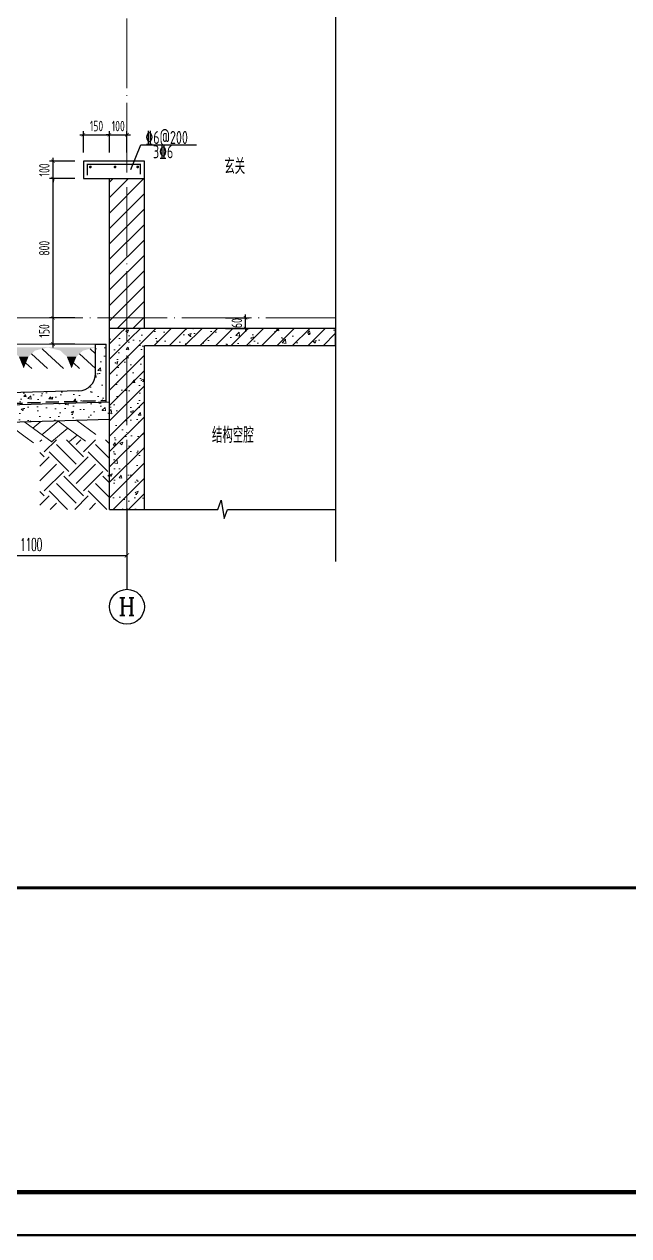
# Model space of a CAD drawing. Extents: x 826826 to 1642106, y -156213 to 399140.
# Drawn here: x 1607110 to 1610583, y 282493 to 289454 of the extents above; entities that cross this region are included whole.
import ezdxf
from ezdxf.enums import TextEntityAlignment as Align

# ---------------------------------------------------------------- set-up
doc = ezdxf.new("R2010")
doc.units = 0
doc.header["$LTSCALE"] = 1000
doc.linetypes.add('DASH', pattern=[0.35, 0.25, -0.1])
doc.linetypes.add('DOTE', pattern=[2.42, 2, -0.2, 0.02, -0.2])
doc.layers.get('0').update_dxf_attribs({"linetype": 'CONTINUOUS'})
doc.layers.get('DEFPOINTS').update_dxf_attribs({"linetype": 'CONTINUOUS'})
for name, color, linetype in [('AXIS', 3, 'CONTINUOUS'), ('AXIS_TEXT', 4, 'CONTINUOUS'), ('COLUMN', 4, 'CONTINUOUS'), ('DIM', 2, 'CONTINUOUS'), ('DIM_SYMB', 3, 'CONTINUOUS'), ('PUB_TEXT', 2, 'CONTINUOUS'), ('REIN', 6, 'CONTINUOUS'), ('S-引出线', 40, 'CONTINUOUS'), ('TEXT', 2, 'CONTINUOUS'), ('WALL', 5, 'CONTINUOUS'), ('yichutu', 7, 'CONTINUOUS')]:
    doc.layers.add(name, color=color, linetype=linetype)
for name, color, linetype, lineweight in [('DOTE', 251, 'DOTE', 9), ('PUB_HATCH', 8, 'CONTINUOUS', 9), ('图框', 9, 'CONTINUOUS', 18), ('填充', 251, 'CONTINUOUS', 5), ('立面-中轮廓线', 213, 'CONTINUOUS', 35), ('粉刷', 251, 'CONTINUOUS', 9)]:
    doc.layers.add(name, color=color, linetype=linetype, lineweight=lineweight)
doc.styles.add('_TCH_AXIS', font='COMPLEX', dxfattribs={"bigfont": 'GBCBIG'})
doc.styles.add('_TCH_DIM_T3', font='SIMPLEX.shx', dxfattribs={"width": 0.494118, "bigfont": 'GBCBIG.shx'})
doc.styles.add('COMPLEX', font='COMPLEX')
doc.styles.add('TSSD_DIMENSION', font='Tssdeng.shx', dxfattribs={"width": 0.7, "bigfont": 'tssdchn.shx'})
doc.styles.add('TSSD_REIN', font='tssdeng.shx', dxfattribs={"width": 0.7, "height": 300, "bigfont": 'tssdchn.shx'})
doc.styles.add('w', font='tssdeng.shx', dxfattribs={"width": 0.8, "bigfont": 'tssdchn.shx'})
doc.dimstyles.new('_TCH_ARCH&&25', dxfattribs={"dimtxt": 74.375, "dimasz": 25, "dimexe": 62.5, "dimexo": 75, "dimgap": 25, "dimtad": 1, "dimdec": 0, "dimzin": 0, "dimdsep": 46, "dimtxsty": '_TCH_DIM_T3', "dimblk": 'ARCHTICK', "dimcen": 0.09, "dimclrt": 7, "dimazin": 0, "dimtfac": 1, "dimtdec": 0, "dimtix": 1, "dimtmove": 2, "dimatfit": 3, "dimldrblk": 'ARCHTICK', "dimfxl": 0, "dimtolj": 1, "dimtzin": 0, "dimarcsym": 0})
doc.dimstyles.new('TSSD_20_20', dxfattribs={"dimtxt": 60, "dimasz": 20, "dimexe": 20, "dimexo": 50, "dimgap": 20, "dimtad": 1, "dimdec": 0, "dimzin": 0, "dimdsep": 46, "dimtxsty": 'TSSD_DIMENSION', "dimblk": 'ARCHTICK', "dimblk1": 'ARCHTICK', "dimblk2": 'ARCHTICK', "dimcen": 0, "dimdle": 20, "dimclrt": 7, "dimadec": 0, "dimazin": 0, "dimtfac": 1, "dimtdec": 0, "dimtix": 1, "dimtmove": 2, "dimatfit": 3, "dimfxl": 0, "dimtolj": 1, "dimtzin": 0, "dimarcsym": 0})
pattern_1 = [(50, (28072.99, 249033.25), (143.452037, -12.550427), [15, -165]), (355, (28072.99, 249033.25), (-27.750267, 150.438427), [12, -132]), (100.4514, (28084.94, 249032.2), (115.701876, 137.88791), [12.74804, -140.22842]), (46.1842, (28072.99, 249073.25), (213.44821, -33.1038), [22.5, -247.5]), (96.6356, (28090.77, 249070.5), (186.93254, 194.82357), [19.12206, -210.3426]), (351.1842, (28072.99, 249073.25), (186.93239, 194.82372), [18, -198]), (21, (28092.99, 249063.25), (119.38141, -80.52378), [15, -165]), (326, (28092.99, 249063.25), (48.663066, 145.03001), [12, -132]), (71.4514, (28102.93, 249056.54), (168.044526, 64.5061), [12.74804, -140.22842]), (37.5, (28072.986, 249033.25), (2.431971, 66.578771), [0, -130.4, 0, -134, 0, -132.5]), (7.5, (28072.986, 249033.25), (52.613907, 78.882342), [0, -76.4, 0, -127.4, 0, -50.5]), (327.5, (28028.386, 249033.25), (106.764487, -4.510974), [0, -50, 0, -156, 0, -207]), (317.5, (28008.39, 249033.25), (116.637234, 20.020996), [0, -65, 0, -103.6, 0, -147])]
pattern_2 = [(45, (689015.794, 456209.414), (-44.194174, 44.194174), []), (50, (689015.8, 456209.41), (179.315046, -15.688034), [18.75, -206.25]), (355, (689015.8, 456209.41), (-34.687833, 188.048033), [15, -165]), (100.4514, (689030.74, 456208.1), (144.627345, 172.359886), [15.935047, -175.285528]), (46.1842, (689015.8, 456259.41), (266.81026, -41.379754), [28.125, -309.375]), (96.6356, (689038.03, 456255.97), (233.66568, 243.52947), [23.90257, -262.92825]), (351.1842, (689015.8, 456259.41), (233.66549, 243.52965), [22.5, -247.5]), (21, (689040.8, 456246.91), (149.226763, -100.654723), [18.75, -206.25]), (326, (689040.8, 456246.91), (60.828833, 181.28751), [15, -165]), (71.4514, (689053.23, 456238.53), (210.055657, 80.632624), [15.935047, -175.285528]), (37.5, (689015.794, 456209.414), (3.039964, 83.2234635), [0, -163, 0, -167.5, 0, -165.625]), (7.5, (689015.79, 456209.41), (65.767384, 98.602928), [0, -95.5, 0, -159.25, 0, -63.125]), (327.5, (688960.044, 456209.414), (133.455609, -5.638718), [0, -62.5, 0, -195, 0, -258.75]), (317.5, (688935.04, 456209.41), (145.796542, 25.026246), [0, -81.25, 0, -129.5, 0, -183.75])]

# ---------------------------------------------------------------- blocks, each defined once
blk = doc.blocks.new('$LinePat$素土夯实')
at = {"color": 0}
for p, q in [((0, -210), (210, 0)), ((120, -300), (420, 0)), ((420, 0), (608, -188)), ((495, -300), (795, 0)), ((615, 0), (705, -90)), ((315, -105), (502, -293)), ((210, -210), (300, -300)), ((705, -300), (795, -210))]:
    blk.add_line(p, q, dxfattribs=at)
blk = doc.blocks.new('$LinePat$自然土壤')
at = {"color": 0}
for p, q in [((0, -90), (71, -19)), ((0, -300), (211, -89)), ((420, -300), (630, -90)), ((210, -300), (286, -224))]:
    blk.add_line(p, q, dxfattribs=at)
for points in [[(0, 0), (630, 0), (168, -45), (462, -45)], [(168, -45), (462, -45), (252, -132), (378, -132)], [(252, -132), (378, -132), (315, -300)]]:
    blk.add_solid(points, dxfattribs=at)
blk = doc.blocks.new('sanshui')
at = {"layer": '粉刷'}
h = blk.add_hatch(dxfattribs=at)
h.set_pattern_fill('混凝土', color=256, scale=20)
h.set_pattern_definition(pattern_1)
edge = h.paths.add_edge_path()
edge.add_line((346317.8, 427329.6), (346257.8, 427329.6))
edge.add_line((346257.8, 427329.6), (346257.8, 427160.3))
edge.add_arc((346157.8, 427160.3), 100, 271.71836, 360, ccw=False)
edge.add_line((346160.8, 427060.3), (345137.8, 427029.6))
edge.add_line((345137.8, 427029.6), (345137.8, 426969.6))
edge.add_line((345137.8, 426969.6), (346317.8, 427005))
edge.add_line((346317.8, 427005), (346317.8, 427329.6))
h = blk.add_hatch(dxfattribs=at)
h.set_pattern_fill('混凝土', color=256, scale=20)
h.set_pattern_definition(pattern_1)
h.paths.add_polyline_path([(346337.8, 426895.6), (346337.8, 426995.6), (345037.8, 426956.6), (345037.8, 426856.6)])
at = {"layer": 'COLUMN'}
for p, q in [((346257.8, 427329.6), (346317.8, 427329.6)), ((346257.8, 427160.3), (346257.8, 427329.6)), ((346317.8, 426995), (346317.8, 427329.6)), ((346160.8, 427060.3), (345137.8, 427029.6)), ((345137.8, 426959.6), (345137.8, 427029.6)), ((346338.1, 426995.6), (345037.8, 426956.6)), ((345037.8, 426856.6), (345037.8, 426956.6)), ((346338.1, 426895.6), (345037.8, 426856.6))]:
    blk.add_line(p, q, dxfattribs=at)
blk.add_arc((346157.8, 427160.3), 100, 271.71836, 0, dxfattribs=at)
at = {"layer": '立面-中轮廓线', "linetype": 'DASH', "ltscale": 0.3}
blk.add_lwpolyline([(345027.8, 426856.6), (345027.8, 426966.3), (346317.8, 427005)], dxfattribs=at)
at = {"layer": '粉刷'}
blk.add_line((344881.5, 427329.6), (346257.8, 427329.6), dxfattribs=at)
at = {"layer": '粉刷', "yscale": 0.4, "zscale": 0.4}
for name, p, xscale, rotation in [('$LinePat$自然土壤', (345156.8, 427309.6), -0.4369306507241237, 359.9999999999903), ('$LinePat$自然土壤', (345432, 427309.6), -0.4369306507241237, 359.9999999999903), ('$LinePat$自然土壤', (345707.3, 427309.6), -0.4369306507241237, 359.9999999999903), ('$LinePat$自然土壤', (345982.6, 427309.6), -0.4369306507241237, 359.9999999999903), ('$LinePat$自然土壤', (346257.8, 427309.6), -0.4369306507241237, 359.9999999999903), ('$LinePat$素土夯实', (345851.2, 426881), -0.5117605352322558, 1.718358001643932), ('$LinePat$素土夯实', (346257.8, 426893.2), -0.5117605352322558, 1.718358001643932), ('$LinePat$素土夯实', (345444.5, 426868.8), -0.5117605352322558, 1.718358001643932)]:
    blk.add_blockref(name, p, dxfattribs=dict(at, xscale=xscale, rotation=rotation))
blk = doc.blocks.new('GFDDDDRG')
at = {"layer": '图框'}
blk.add_lwpolyline([(923310, -107437), (923310, -159999), (893610, -159999), (893610, -107437)], close=True, dxfattribs=at)
blk.add_lwpolyline([(923310, -107437), (923310, -159999), (893610, -159999), (893610, -107437)], close=True, dxfattribs=at)
at = {"layer": '图框', "const_width": 50}
blk.add_lwpolyline([(894110, -159499), (922810, -159499), (922810, -108687), (894110, -108687)], close=True, dxfattribs=at)
at = {"layer": '图框', "const_width": 35}
blk.add_lwpolyline([(894110, -156002), (922810, -156002)], dxfattribs=at)
blk = doc.blocks.new('yct-1051-594-26275-14850-25-1002.0')
at = {"layer": 'yichutu', "color": 7}
blk.add_lwpolyline([(0, 0), (0, 14850), (26275, 14850), (26275, 0)], close=True, dxfattribs=at)
blk = doc.blocks.new('_ArchTick')
at = {"color": 0, "linetype": 'ByBlock', "const_width": 0.15}
blk.add_lwpolyline([(-0.5, -0.5), (0.5, 0.5)], dxfattribs=at)
blk = doc.blocks.new('*D1252')
at = {"layer": 'DEFPOINTS', "color": 0}
for p in [(1608215.5, 287766.4), (1608381.5, 287766.4), (1608215.5, 287706.4)]:
    blk.add_point(p, dxfattribs=at)
at = {"layer": 'DIM', "color": 0, "lineweight": -2}
for p, q in [((1608265.5, 287766.4), (1608401.5, 287766.4)), ((1608381.5, 287766.4), (1608381.5, 287786.4)), ((1608381.5, 287706.4), (1608381.5, 287766.4)), ((1608265.5, 287706.4), (1608401.5, 287706.4)), ((1608381.5, 287706.4), (1608381.5, 287686.4))]:
    blk.add_line(p, q, dxfattribs=at)
at = {"layer": 'DIM', "color": 0, "lineweight": -2, "xscale": 20, "yscale": 20, "zscale": 20}
for p, rotation in [((1608381.5, 287766.4), 270), ((1608381.5, 287706.4), 90)]:
    blk.add_blockref('_ArchTick', p, dxfattribs=dict(at, rotation=rotation))
at = {"layer": 'DIM', "color": 7, "insert": (1608331.5, 287736.4), "char_height": 60, "attachment_point": 5, "rotation": 90, "style": 'TSSD_DIMENSION'}
blk.add_mtext('\\A1;60', dxfattribs=at)
blk = doc.blocks.new('*D1253')
at = {"layer": 'AXIS', "color": 0, "lineweight": -2}
for p, q in [((1606600.3, 286591.4), (1606600.3, 286339.8)), ((1607700.3, 286591.4), (1607700.3, 286339.8)), ((1606600.3, 286402.3), (1607700.3, 286402.3))]:
    blk.add_line(p, q, dxfattribs=at)
at = {"layer": 'DEFPOINTS', "color": 0}
for p in [(1606600.3, 286666.4), (1607700.3, 286666.4), (1607700.3, 286402.3)]:
    blk.add_point(p, dxfattribs=at)
at = {"layer": 'AXIS', "color": 0, "lineweight": -2, "xscale": 25, "yscale": 25, "zscale": 25, "rotation": 180}
blk.add_blockref('_ArchTick', (1606600.3, 286402.3), dxfattribs=at)
at = {"layer": 'AXIS', "color": 0, "lineweight": -2, "xscale": 25, "yscale": 25, "zscale": 25}
blk.add_blockref('_ArchTick', (1607700.3, 286402.3), dxfattribs=at)
at = {"layer": 'AXIS', "color": 7, "insert": (1607150.3, 286464.5), "char_height": 74.38, "attachment_point": 5, "style": '_TCH_DIM_T3'}
blk.add_mtext('\\A1;1100', dxfattribs=at)
blk = doc.blocks.new('*D1473')
at = {"layer": 'DEFPOINTS', "color": 0}
for p in [(1607600.3, 288818.7), (1607450.3, 288666.4), (1607600.3, 288666.4)]:
    blk.add_point(p, dxfattribs=at)
at = {"layer": 'DIM', "color": 0, "lineweight": -2}
for p, q in [((1607430.3, 288818.7), (1607620.3, 288818.7)), ((1607450.3, 288716.4), (1607450.3, 288838.7)), ((1607600.3, 288716.4), (1607600.3, 288838.7))]:
    blk.add_line(p, q, dxfattribs=at)
at = {"layer": 'DIM', "color": 0, "lineweight": -2, "xscale": 20, "yscale": 20, "zscale": 20, "rotation": 180}
blk.add_blockref('_ArchTick', (1607450.3, 288818.7), dxfattribs=at)
at = {"layer": 'DIM', "color": 0, "lineweight": -2, "xscale": 20, "yscale": 20, "zscale": 20}
blk.add_blockref('_ArchTick', (1607600.3, 288818.7), dxfattribs=at)
at = {"layer": 'DIM', "color": 7, "insert": (1607525.3, 288868.7), "char_height": 60, "attachment_point": 5, "style": 'TSSD_DIMENSION'}
blk.add_mtext('\\A1;150', dxfattribs=at)
blk = doc.blocks.new('*D1474')
at = {"layer": 'DEFPOINTS', "color": 0}
for p in [(1607700.3, 288818.7), (1607600.3, 288666.4), (1607700.3, 288666.4)]:
    blk.add_point(p, dxfattribs=at)
at = {"layer": 'DIM', "color": 0, "lineweight": -2}
for p, q in [((1607600.3, 288818.7), (1607580.3, 288818.7)), ((1607600.3, 288716.4), (1607600.3, 288838.7)), ((1607600.3, 288818.7), (1607700.3, 288818.7)), ((1607700.3, 288716.4), (1607700.3, 288838.7)), ((1607700.3, 288818.7), (1607720.3, 288818.7))]:
    blk.add_line(p, q, dxfattribs=at)
at = {"layer": 'DIM', "color": 0, "lineweight": -2, "xscale": 20, "yscale": 20, "zscale": 20}
blk.add_blockref('_ArchTick', (1607600.3, 288818.7), dxfattribs=at)
at = {"layer": 'DIM', "color": 0, "lineweight": -2, "xscale": 20, "yscale": 20, "zscale": 20, "rotation": 180}
blk.add_blockref('_ArchTick', (1607700.3, 288818.7), dxfattribs=at)
at = {"layer": 'DIM', "color": 7, "insert": (1607650.3, 288868.7), "char_height": 60, "attachment_point": 5, "style": 'TSSD_DIMENSION'}
blk.add_mtext('\\A1;100', dxfattribs=at)
blk = doc.blocks.new('*D1475')
at = {"layer": 'DEFPOINTS', "color": 0}
for p in [(1607275.7, 288666.4), (1607450.3, 288666.4), (1607450.3, 288566.4)]:
    blk.add_point(p, dxfattribs=at)
at = {"layer": 'DIM', "color": 0, "lineweight": -2}
for p, q in [((1607400.3, 288666.4), (1607255.7, 288666.4)), ((1607275.7, 288666.4), (1607275.7, 288686.4)), ((1607275.7, 288566.4), (1607275.7, 288666.4)), ((1607400.3, 288566.4), (1607255.7, 288566.4)), ((1607275.7, 288566.4), (1607275.7, 288546.4))]:
    blk.add_line(p, q, dxfattribs=at)
at = {"layer": 'DIM', "color": 0, "lineweight": -2, "xscale": 20, "yscale": 20, "zscale": 20}
for p, rotation in [((1607275.7, 288666.4), 270), ((1607275.7, 288566.4), 90)]:
    blk.add_blockref('_ArchTick', p, dxfattribs=dict(at, rotation=rotation))
at = {"layer": 'DIM', "color": 7, "insert": (1607225.7, 288616.4), "char_height": 60, "attachment_point": 5, "rotation": 90, "style": 'TSSD_DIMENSION'}
blk.add_mtext('\\A1;100', dxfattribs=at)
blk = doc.blocks.new('*D1476')
at = {"layer": 'DEFPOINTS', "color": 0}
for p in [(1607275.7, 288566.4), (1607450.3, 288566.4), (1607450.3, 287766.4)]:
    blk.add_point(p, dxfattribs=at)
at = {"layer": 'DIM', "color": 0, "lineweight": -2}
for p, q in [((1607275.7, 287746.4), (1607275.7, 288586.4)), ((1607400.3, 288566.4), (1607255.7, 288566.4)), ((1607400.3, 287766.4), (1607255.7, 287766.4))]:
    blk.add_line(p, q, dxfattribs=at)
at = {"layer": 'DIM', "color": 0, "lineweight": -2, "xscale": 20, "yscale": 20, "zscale": 20}
for p, rotation in [((1607275.7, 288566.4), 90), ((1607275.7, 287766.4), 270)]:
    blk.add_blockref('_ArchTick', p, dxfattribs=dict(at, rotation=rotation))
at = {"layer": 'DIM', "color": 7, "insert": (1607225.7, 288166.4), "char_height": 60, "attachment_point": 5, "rotation": 90, "style": 'TSSD_DIMENSION'}
blk.add_mtext('\\A1;800', dxfattribs=at)
blk = doc.blocks.new('*D1477')
at = {"layer": 'DEFPOINTS', "color": 0}
for p in [(1607275.7, 287766.4), (1607450.3, 287766.4), (1607450.3, 287616.4)]:
    blk.add_point(p, dxfattribs=at)
at = {"layer": 'DIM', "color": 0, "lineweight": -2}
for p, q in [((1607400.3, 287766.4), (1607255.7, 287766.4)), ((1607275.7, 287596.4), (1607275.7, 287786.4)), ((1607400.3, 287616.4), (1607255.7, 287616.4))]:
    blk.add_line(p, q, dxfattribs=at)
at = {"layer": 'DIM', "color": 0, "lineweight": -2, "xscale": 20, "yscale": 20, "zscale": 20}
for p, rotation in [((1607275.7, 287766.4), 90), ((1607275.7, 287616.4), 270)]:
    blk.add_blockref('_ArchTick', p, dxfattribs=dict(at, rotation=rotation))
at = {"layer": 'DIM', "color": 7, "insert": (1607225.7, 287691.4), "char_height": 60, "attachment_point": 5, "rotation": 90, "style": 'TSSD_DIMENSION'}
blk.add_mtext('\\A1;150', dxfattribs=at)
blk = doc.blocks.new('_AXISO')
blk.add_circle((0, 0), 0.5)
at = {"layer": 'AXIS_TEXT', "style": 'COMPLEX', "width": 1.041667}
blk.add_attdef('A', text='', height=0.56, dxfattribs=at).set_placement((-0.25, -0.28), (0.25, -0.28), align=Align.FIT)
blk = doc.blocks.new('20210809.04044932')
at = {"layer": 'REIN', "const_width": 9}
blk.add_lwpolyline([(87154.5, 66580.9), (87154.5, 66644.7), (87458.5, 66644.7), (87458.5, 66586.8)], dxfattribs=at)
at = {"layer": 'REIN', "const_width": 8}
for points in [[(87168, 66629.7, 1), (87176, 66629.7, 1)], [(87309.6, 66629.7, 1), (87317.6, 66629.7, 1)], [(87439.5, 66629.7, 1), (87447.5, 66629.7, 1)]]:
    blk.add_lwpolyline(points, format="xyb", close=True, dxfattribs=at)
at = {"layer": 'S-引出线'}
blk.add_lwpolyline([(87404, 66615.4), (87462.1, 66757), (87780.5, 66757)], dxfattribs=at)
at = {"layer": 'TEXT', "style": 'w', "width": 0.7}
for s, p in [('%%1326@200', (87488.2, 66761.4)), ('3%%1326', (87531.6, 66679.3))]:
    blk.add_text(s, height=75, rotation=0, dxfattribs=at).set_placement(p)

msp = doc.modelspace()

# ---------------------------------------------------------------- hatches: boundary and pattern name
at = {"layer": 'PUB_HATCH'}
h = msp.add_hatch(dxfattribs=at)
h.set_pattern_fill('普通砖', color=256, scale=25, style=0)
h.set_pattern_definition([(45, (689015.794, 456254.29), (-44.1941915, 44.1941915), [])])
h.paths.add_polyline_path([(1607600.35, 287706.38), (1607800.35, 287706.38), (1607800.35, 288566.38), (1607600.35, 288566.38)])
h = msp.add_hatch(dxfattribs=at)
h.set_pattern_fill('钢筋混凝土', color=256, scale=25, style=0)
h.set_pattern_definition(pattern_2)
h.paths.add_polyline_path([(1607800.31, 286666.38), (1607800.34, 287606.38), (1607600.35, 287706.38), (1607600.31, 286666.38)])
h = msp.add_hatch(dxfattribs=at)
h.set_pattern_fill('钢筋混凝土', color=256, scale=25, style=0)
h.set_pattern_definition(pattern_2)
h.paths.add_polyline_path([(1608898.87, 287706.38), (1607600.35, 287706.38), (1607800.34, 287606.38), (1608898.87, 287606.38)])
at = {"layer": '填充'}
h = msp.add_hatch(dxfattribs=at)
h.set_pattern_fill('EARTH', color=250, scale=50, angle=45, style=0)
h.set_pattern_definition([(45, (492102.07, -168526.99), (0, 224.506403), [158.75, -158.75]), (45, (492059.98, -168484.9), (0, 224.506403), [158.75, -158.75]), (45, (492017.88, -168442.8), (0, 224.506403), [158.75, -158.75]), (135, (492017.88, -168414.74), (-224.506403, 0), [158.75, -158.75]), (135, (492059.98, -168372.64), (-224.506403, 0), [158.75, -158.75]), (135, (492102.07, -168330.55), (-224.506403, 0), [158.75, -158.75])])
h.paths.add_polyline_path([(1607600.35, 287066.38), (1607200.35, 287066.38), (1607200.35, 286666.38), (1607600.35, 286666.38)])

# ---------------------------------------------------------------- linework, layer by layer
at = {"layer": 'AXIS'}
msp.add_line((1607700.31, 286666.38), (1607700.31, 286206.99), dxfattribs=at)
at = {"layer": 'DIM_SYMB'}
for points in [[(1608898.87, 302886.36), (1608898.87, 294654.5), (1608951.37, 294635.39), (1608846.37, 294616.87), (1608898.87, 294598.25), (1608898.87, 286366.38)], [(1607600.35, 286666.38), (1608221.48, 286666.38), (1608240.59, 286718.88), (1608259.11, 286613.88), (1608277.73, 286666.38), (1608898.87, 286666.38)]]:
    msp.add_lwpolyline(points, dxfattribs=at)
at = {"layer": 'DOTE', "color": 1, "linetype": 'DOTE', "ltscale": 0.2}
for p, q in [((1607700.35, 286666.38), (1607700.35, 304346.39)), ((1608898.87, 287766.39), (1605830.15, 287766.39))]:
    msp.add_line(p, q, dxfattribs=at)
at = {"layer": 'WALL'}
for p, q in [((1607800.35, 288666.38), (1607450.35, 288666.38)), ((1607450.35, 288666.38), (1607450.35, 288566.38)), ((1607800.35, 288566.38), (1607800.35, 288666.38)), ((1607450.35, 288566.38), (1607800.35, 288566.38)), ((1607600.35, 287706.38), (1607600.35, 288566.38)), ((1607800.35, 287706.38), (1607800.35, 288566.38)), ((1607600.31, 286666.38), (1607600.35, 287706.38)), ((1608898.87, 287706.38), (1607600.35, 287706.38)), ((1608898.87, 287606.38), (1608898.87, 287706.38)), ((1607800.31, 286666.38), (1607800.34, 287606.38)), ((1608898.87, 287606.38), (1607800.34, 287606.38)), ((1607600.31, 286666.38), (1607800.31, 286666.38))]:
    msp.add_line(p, q, dxfattribs=at)

# ---------------------------------------------------------------- block references
at = {"xscale": 0.5, "yscale": 0.5, "zscale": 0.5}
msp.add_blockref('GFDDDDRG', (1156541.4, 362492.89), dxfattribs=at)
msp.add_blockref('sanshui', (1261262.22, -139713.25))
at = {"layer": 'AXIS'}
ref = msp.add_blockref('_AXISO', (1607700.31, 286106.99), dxfattribs=dict(at, xscale=200, yscale=200, zscale=200))
ref.add_attrib('A', 'H', dxfattribs={"layer": 'AXIS_TEXT', "height": 101.38, "style": '_TCH_AXIS'}).set_placement((1607652.04, 286056.3), (1607748.59, 286056.3), align=Align.FIT)
at = {"layer": 'REIN'}
msp.add_blockref('20210809.04044932', (1520318.45, 222003.98), dxfattribs=at)
at = {"layer": 'yichutu', "rotation": 270}
msp.add_blockref('yct-1051-594-26275-14850-25-1002.0', (1603346.29, 308774.41), dxfattribs=at)

# ---------------------------------------------------------------- texts
at = {"layer": 'PUB_TEXT', "style": 'TSSD_REIN', "width": 0.7}
for s, p in [('玄关', (1608259.56, 288592.01)), ('结构空腔', (1608188.77, 287047.8))]:
    msp.add_text(s, height=90, dxfattribs=at).set_placement(p)

# ---------------------------------------------------------------- dimensions: what is measured, and where the dimension line sits
at = {"layer": 'AXIS'}
dim = msp.add_aligned_dim(p1=(1606600.35, 286666.38), p2=(1607700.31, 286666.38), distance=-264.03, dimstyle='_TCH_ARCH&&25', dxfattribs=at)
dim.commit()
dim.dimension.update_dxf_attribs({"geometry": '*D1253', "text_midpoint": (1607150.33, 286464.53)})
at = {"layer": 'DIM'}
for p1, p2, distance, picture, middle in [((1607450.35, 288666.41), (1607600.35, 288666.41), 152.32, '*D1473', (1607525.35, 288868.73)), ((1607600.35, 288666.41), (1607700.35, 288666.41), 152.32, '*D1474', (1607650.35, 288868.73)), ((1607450.35, 288566.38), (1607450.35, 288666.38), 174.61, '*D1475', (1607225.73, 288616.38)), ((1607450.35, 287766.38), (1607450.35, 288566.38), 174.61, '*D1476', (1607225.73, 288166.38)), ((1607450.35, 287616.38), (1607450.35, 287766.38), 174.61, '*D1477', (1607225.73, 287691.38)), ((1608215.53, 287706.38), (1608215.53, 287766.38), -165.96, '*D1252', (1608331.49, 287736.38))]:
    dim = msp.add_aligned_dim(p1=p1, p2=p2, distance=distance, dimstyle='TSSD_20_20', dxfattribs=at)
    dim.commit()
    dim.dimension.update_dxf_attribs({"geometry": picture, "text_midpoint": middle})

doc.saveas('drawing.dxf')
